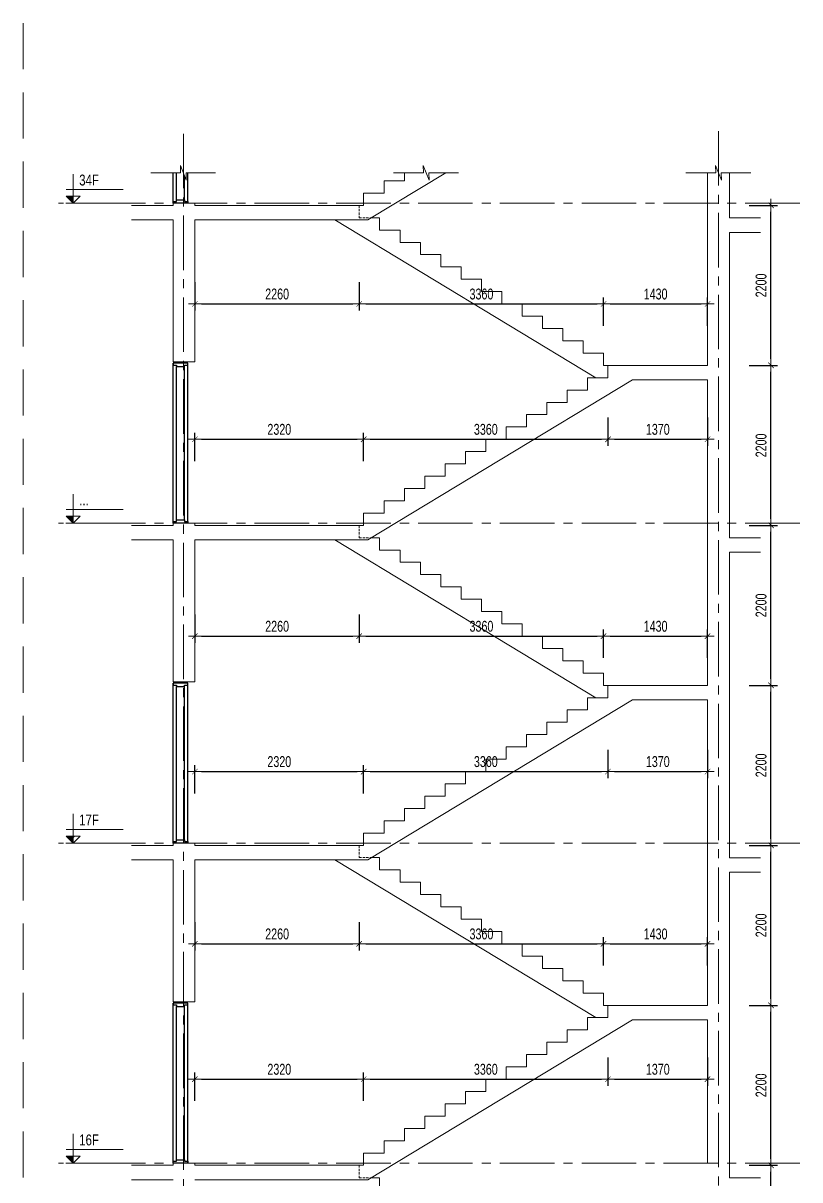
# Model space of a CAD drawing. Header units: millimetres. Extents: x -179076 to 254975, y -18667 to 296191.
# Drawn here: x 31618 to 42300, y 143505 to 159412 of the extents above; entities that cross this region are included whole.
import ezdxf

# ---------------------------------------------------------------- set-up
doc = ezdxf.new("R2010")
doc.units = ezdxf.units.MM
doc.linetypes.add('CENTER2', pattern=[1.125, 0.75, -0.125, 0.125, -0.125])
doc.linetypes.add('HIDDEN2', pattern=[4.7625, 3.175, -1.5875])
doc.layers.get('Defpoints').update_dxf_attribs({"color": 151, "lineweight": 9})
doc.layers.add('A-DOOR', color=4, linetype='Continuous')
doc.layers.add('DOOR', color=4, linetype='Continuous')
for name, color, linetype, lineweight in [('NDC_S_ANNO', 7, 'Continuous', 20), ('NDC_S_AXIS', 5, 'CENTER2', 13), ('NDC_S_CONTINUOUS', 3, 'Continuous', 20), ('NDC_S_DIM', 1, 'Continuous', 15), ('NDC_S_HIDDEN', 8, 'HIDDEN2', 13), ('NDC_S_SLAB', 2, 'Continuous', 20), ('NDC_S_SYMBOL', 1, 'Continuous', 15), ('NDC_S_TEXT SYMBOL', 7, 'Continuous', 20), ('NDC_S_VN TEXT', 7, 'Continuous', 20)]:
    doc.layers.add(name, color=color, linetype=linetype, lineweight=lineweight)
doc.styles.add('NDC_ANNO', font='', dxfattribs={"width": 0.8})
doc.styles.add('NDC_DIM', font='', dxfattribs={"width": 0.75})
doc.styles.get('NDC_ANNO').set_extended_font_data('Dotum')
doc.styles.get('NDC_DIM').set_extended_font_data('Dotum')
doc.dimstyles.new('NDC_dim_60', dxfattribs={"dimscale": 60, "dimtxt": 2.5, "dimasz": 1.5, "dimexe": 1.5, "dimexo": 2.5, "dimgap": 1, "dimtad": 1, "dimdec": 0, "dimzin": 0, "dimdsep": 46, "dimtxsty": 'NDC_DIM', "dimblk": 'DIMMARK', "dimcen": 0.09, "dimdle": 1.2, "dimclrd": 1, "dimclre": 1, "dimclrt": 3, "dimadec": 0, "dimazin": 0, "dimtfac": 1, "dimtdec": 0, "dimtix": 1, "dimtofl": 0, "dimtmove": 0, "dimatfit": 3, "dimfxl": 5, "dimfxlon": 1, "dimtolj": 1, "dimtzin": 0, "dimarcsym": 0})

# ---------------------------------------------------------------- blocks, each defined once
blk = doc.blocks.new('X-SECTION-2$0$X-SEC-DOO2')
at = {"layer": 'A-DOOR'}
for p, q in [((41976, 101972), (41976, 104172)), ((42021, 102017), (42021, 104127)), ((42131, 102017), (42131, 104127)), ((42176, 101972), (42176, 104172))]:
    blk.add_line(p, q, dxfattribs=at)
for points in [[(41976, 104172), (41976, 104147), (42021, 104147), (42021, 104127), (42131, 104127), (42131, 104147), (42176, 104147), (42176, 104172)], [(41976, 101972), (41976, 101997), (42021, 101997), (42021, 102017), (42131, 102017), (42131, 101997), (42176, 101997), (42176, 101972)]]:
    blk.add_lwpolyline(points, close=True, dxfattribs=at)
at = {"layer": 'Defpoints'}
blk.add_line((41976, 104192), (42176, 104192), dxfattribs=at)
blk = doc.blocks.new('kata_block_CT')
at = {"layer": 'NDC_S_ANNO'}
blk.add_hatch(color=3, dxfattribs=at).paths.add_polyline_path([(0, 1.6), (-1.61, 1.6), (0, 0)])
at = {"layer": 'NDC_S_ANNO', "ltscale": 50}
h = blk.add_hatch(dxfattribs=at)
h.set_pattern_fill('ANSI31', color=256, scale=1.406, style=0)
h.paths.add_polyline_path([(0, 1.6), (0, 0), (1.61, 1.6)])
for p, q in [((-1.59, 3.14), (11.47, 3.14)), ((11.56, 0), (-1.64, 0))]:
    blk.add_line(p, q, dxfattribs=at)
for points in [[(0, 6.69), (0, 0)], [(0, 0), (-1.61, 1.6), (0, 1.6)], [(0, 0), (1.61, 1.6), (0, 1.6)]]:
    blk.add_lwpolyline(points, dxfattribs=at)
at = {"layer": 'NDC_S_ANNO', "color": 8, "ltscale": 50}
blk.add_lwpolyline([(0, 0), (-1.61, 1.6), (0, 1.6)], dxfattribs=at)
at = {"layer": 'NDC_S_TEXT SYMBOL', "color": 3, "style": 'NDC_ANNO', "width": 0.8}
blk.add_attdef('CT', (1.41, 4.07), '', height=2.5, dxfattribs=at)
blk = doc.blocks.new('DIMMARK')
at = {"layer": 'NDC_S_DIM', "color": 1}
blk.add_line((-1.5, 0), (1, 0), dxfattribs=at)
at = {"layer": 'NDC_S_DIM', "color": 2, "const_width": 0.1}
blk.add_lwpolyline([(-0.42, -0.42), (0.42, 0.42)], dxfattribs=at)
blk = doc.blocks.new('*D2670')
at = {"layer": 'Defpoints', "color": 0, "transparency": 16777216}
for p in [(36241, 143705), (33981, 143505), (36241, 142312)]:
    blk.add_point(p, dxfattribs=at)
at = {"layer": 'NDC_S_DIM', "color": 1, "lineweight": -2, "transparency": 16777216}
for p, q in [((33981, 142612), (33981, 142222)), ((36241, 142612), (36241, 142222)), ((34071, 142312), (36151, 142312))]:
    blk.add_line(p, q, dxfattribs=at)
at = {"layer": 'NDC_S_DIM', "color": 1, "lineweight": -2, "transparency": 16777216, "xscale": 90, "yscale": 90, "zscale": 90, "rotation": 180}
blk.add_blockref('DIMMARK', (33981, 142312), dxfattribs=at)
at = {"layer": 'NDC_S_DIM', "color": 1, "lineweight": -2, "transparency": 16777216, "xscale": 90, "yscale": 90, "zscale": 90}
blk.add_blockref('DIMMARK', (36241, 142312), dxfattribs=at)
at = {"layer": 'NDC_S_DIM', "color": 3, "transparency": 16777216, "insert": (35111, 142447), "char_height": 150, "attachment_point": 5, "style": 'NDC_DIM'}
blk.add_mtext('\\A1;2260', dxfattribs=at)
blk = doc.blocks.new('*D2671')
at = {"layer": 'Defpoints', "color": 0, "transparency": 16777216}
for p in [(36241, 143705), (39601, 142312), (39601, 141441)]:
    blk.add_point(p, dxfattribs=at)
at = {"layer": 'NDC_S_DIM', "color": 1, "lineweight": -2, "transparency": 16777216}
for p, q in [((36241, 142612), (36241, 142222)), ((39601, 142012), (39601, 142402)), ((36331, 142312), (39511, 142312))]:
    blk.add_line(p, q, dxfattribs=at)
at = {"layer": 'NDC_S_DIM', "color": 1, "lineweight": -2, "transparency": 16777216, "xscale": 90, "yscale": 90, "zscale": 90, "rotation": 180}
blk.add_blockref('DIMMARK', (36241, 142312), dxfattribs=at)
at = {"layer": 'NDC_S_DIM', "color": 1, "lineweight": -2, "transparency": 16777216, "xscale": 90, "yscale": 90, "zscale": 90}
blk.add_blockref('DIMMARK', (39601, 142312), dxfattribs=at)
at = {"layer": 'NDC_S_DIM', "color": 3, "transparency": 16777216, "insert": (37921, 142447), "char_height": 150, "attachment_point": 5, "style": 'NDC_DIM'}
blk.add_mtext('\\A1;3360', dxfattribs=at)
blk = doc.blocks.new('*D2673')
at = {"layer": 'Defpoints', "color": 0, "transparency": 16777216}
for p in [(36301, 144890), (33981, 143705), (36301, 143705)]:
    blk.add_point(p, dxfattribs=at)
at = {"layer": 'NDC_S_DIM', "color": 1, "lineweight": -2, "transparency": 16777216}
for p, q in [((33981, 144590), (33981, 144980)), ((36301, 144590), (36301, 144980)), ((34071, 144890), (36211, 144890))]:
    blk.add_line(p, q, dxfattribs=at)
at = {"layer": 'NDC_S_DIM', "color": 1, "lineweight": -2, "transparency": 16777216, "xscale": 90, "yscale": 90, "zscale": 90, "rotation": 180}
blk.add_blockref('DIMMARK', (33981, 144890), dxfattribs=at)
at = {"layer": 'NDC_S_DIM', "color": 1, "lineweight": -2, "transparency": 16777216, "xscale": 90, "yscale": 90, "zscale": 90}
blk.add_blockref('DIMMARK', (36301, 144890), dxfattribs=at)
at = {"layer": 'NDC_S_DIM', "color": 3, "transparency": 16777216, "insert": (35141, 145025), "char_height": 150, "attachment_point": 5, "style": 'NDC_DIM'}
blk.add_mtext('\\A1;2320', dxfattribs=at)
blk = doc.blocks.new('*D2674')
at = {"layer": 'Defpoints', "color": 0, "transparency": 16777216}
for p in [(39661, 145736), (39661, 144890), (36301, 143705)]:
    blk.add_point(p, dxfattribs=at)
at = {"layer": 'NDC_S_DIM', "color": 1, "lineweight": -2, "transparency": 16777216}
for p, q in [((39661, 145190), (39661, 144800)), ((36301, 144590), (36301, 144980)), ((36391, 144890), (39571, 144890))]:
    blk.add_line(p, q, dxfattribs=at)
at = {"layer": 'NDC_S_DIM', "color": 1, "lineweight": -2, "transparency": 16777216, "xscale": 90, "yscale": 90, "zscale": 90, "rotation": 180}
blk.add_blockref('DIMMARK', (36301, 144890), dxfattribs=at)
at = {"layer": 'NDC_S_DIM', "color": 1, "lineweight": -2, "transparency": 16777216, "xscale": 90, "yscale": 90, "zscale": 90}
blk.add_blockref('DIMMARK', (39661, 144890), dxfattribs=at)
at = {"layer": 'NDC_S_DIM', "color": 3, "transparency": 16777216, "insert": (37981, 145025), "char_height": 150, "attachment_point": 5, "style": 'NDC_DIM'}
blk.add_mtext('\\A1;3360', dxfattribs=at)
blk = doc.blocks.new('*D2675')
at = {"layer": 'Defpoints', "color": 0, "transparency": 16777216}
for p in [(39661, 145736), (41031, 145705), (41031, 144890)]:
    blk.add_point(p, dxfattribs=at)
at = {"layer": 'NDC_S_DIM', "color": 1, "lineweight": -2, "transparency": 16777216}
for p, q in [((39661, 145190), (39661, 144800)), ((41031, 145190), (41031, 144800)), ((39751, 144890), (40941, 144890))]:
    blk.add_line(p, q, dxfattribs=at)
at = {"layer": 'NDC_S_DIM', "color": 1, "lineweight": -2, "transparency": 16777216, "xscale": 90, "yscale": 90, "zscale": 90, "rotation": 180}
blk.add_blockref('DIMMARK', (39661, 144890), dxfattribs=at)
at = {"layer": 'NDC_S_DIM', "color": 1, "lineweight": -2, "transparency": 16777216, "xscale": 90, "yscale": 90, "zscale": 90}
blk.add_blockref('DIMMARK', (41031, 144890), dxfattribs=at)
at = {"layer": 'NDC_S_DIM', "color": 3, "transparency": 16777216, "insert": (40346, 145025), "char_height": 150, "attachment_point": 5, "style": 'NDC_DIM'}
blk.add_mtext('\\A1;1370', dxfattribs=at)
blk = doc.blocks.new('*D2676')
at = {"layer": 'Defpoints', "color": 0, "transparency": 16777216}
for p in [(36241, 147936), (33981, 147905), (36241, 146751)]:
    blk.add_point(p, dxfattribs=at)
at = {"layer": 'NDC_S_DIM', "color": 1, "lineweight": -2, "transparency": 16777216}
for p, q in [((33981, 147051), (33981, 146661)), ((36241, 147051), (36241, 146661)), ((34071, 146751), (36151, 146751))]:
    blk.add_line(p, q, dxfattribs=at)
at = {"layer": 'NDC_S_DIM', "color": 1, "lineweight": -2, "transparency": 16777216, "xscale": 90, "yscale": 90, "zscale": 90, "rotation": 180}
blk.add_blockref('DIMMARK', (33981, 146751), dxfattribs=at)
at = {"layer": 'NDC_S_DIM', "color": 1, "lineweight": -2, "transparency": 16777216, "xscale": 90, "yscale": 90, "zscale": 90}
blk.add_blockref('DIMMARK', (36241, 146751), dxfattribs=at)
at = {"layer": 'NDC_S_DIM', "color": 3, "transparency": 16777216, "insert": (35111, 146886), "char_height": 150, "attachment_point": 5, "style": 'NDC_DIM'}
blk.add_mtext('\\A1;2260', dxfattribs=at)
blk = doc.blocks.new('*D2677')
at = {"layer": 'Defpoints', "color": 0, "transparency": 16777216}
for p in [(36241, 147936), (39601, 146751), (39601, 145905)]:
    blk.add_point(p, dxfattribs=at)
at = {"layer": 'NDC_S_DIM', "color": 1, "lineweight": -2, "transparency": 16777216}
for p, q in [((36241, 147051), (36241, 146661)), ((39601, 146451), (39601, 146841)), ((36331, 146751), (39511, 146751))]:
    blk.add_line(p, q, dxfattribs=at)
at = {"layer": 'NDC_S_DIM', "color": 1, "lineweight": -2, "transparency": 16777216, "xscale": 90, "yscale": 90, "zscale": 90, "rotation": 180}
blk.add_blockref('DIMMARK', (36241, 146751), dxfattribs=at)
at = {"layer": 'NDC_S_DIM', "color": 1, "lineweight": -2, "transparency": 16777216, "xscale": 90, "yscale": 90, "zscale": 90}
blk.add_blockref('DIMMARK', (39601, 146751), dxfattribs=at)
at = {"layer": 'NDC_S_DIM', "color": 3, "transparency": 16777216, "insert": (37921, 146886), "char_height": 150, "attachment_point": 5, "style": 'NDC_DIM'}
blk.add_mtext('\\A1;3360', dxfattribs=at)
blk = doc.blocks.new('*D2678')
at = {"layer": 'Defpoints', "color": 0, "transparency": 16777216}
for p in [(41031, 146751), (39601, 145905), (41031, 145905)]:
    blk.add_point(p, dxfattribs=at)
at = {"layer": 'NDC_S_DIM', "color": 1, "lineweight": -2, "transparency": 16777216}
for p, q in [((39601, 146451), (39601, 146841)), ((41031, 146451), (41031, 146841)), ((39691, 146751), (40941, 146751))]:
    blk.add_line(p, q, dxfattribs=at)
at = {"layer": 'NDC_S_DIM', "color": 1, "lineweight": -2, "transparency": 16777216, "xscale": 90, "yscale": 90, "zscale": 90, "rotation": 180}
blk.add_blockref('DIMMARK', (39601, 146751), dxfattribs=at)
at = {"layer": 'NDC_S_DIM', "color": 1, "lineweight": -2, "transparency": 16777216, "xscale": 90, "yscale": 90, "zscale": 90}
blk.add_blockref('DIMMARK', (41031, 146751), dxfattribs=at)
at = {"layer": 'NDC_S_DIM', "color": 3, "transparency": 16777216, "insert": (40316, 146886), "char_height": 150, "attachment_point": 5, "style": 'NDC_DIM'}
blk.add_mtext('\\A1;1430', dxfattribs=at)
blk = doc.blocks.new('*D2700')
at = {"layer": 'Defpoints', "color": 0, "transparency": 16777216}
for p in [(36301, 149120), (33981, 148105), (36301, 148105)]:
    blk.add_point(p, dxfattribs=at)
at = {"layer": 'NDC_S_DIM', "color": 1, "lineweight": -2, "transparency": 16777216}
for p, q in [((33981, 148820), (33981, 149210)), ((36301, 148820), (36301, 149210)), ((34071, 149120), (36211, 149120))]:
    blk.add_line(p, q, dxfattribs=at)
at = {"layer": 'NDC_S_DIM', "color": 1, "lineweight": -2, "transparency": 16777216, "xscale": 90, "yscale": 90, "zscale": 90, "rotation": 180}
blk.add_blockref('DIMMARK', (33981, 149120), dxfattribs=at)
at = {"layer": 'NDC_S_DIM', "color": 1, "lineweight": -2, "transparency": 16777216, "xscale": 90, "yscale": 90, "zscale": 90}
blk.add_blockref('DIMMARK', (36301, 149120), dxfattribs=at)
at = {"layer": 'NDC_S_DIM', "color": 3, "transparency": 16777216, "insert": (35141, 149256), "char_height": 150, "attachment_point": 5, "style": 'NDC_DIM'}
blk.add_mtext('\\A1;2320', dxfattribs=at)
blk = doc.blocks.new('*D2701')
at = {"layer": 'Defpoints', "color": 0, "transparency": 16777216}
for p in [(39661, 150136), (39661, 149120), (36301, 148105)]:
    blk.add_point(p, dxfattribs=at)
at = {"layer": 'NDC_S_DIM', "color": 1, "lineweight": -2, "transparency": 16777216}
for p, q in [((39661, 149420), (39661, 149030)), ((36301, 148820), (36301, 149210)), ((36391, 149120), (39571, 149120))]:
    blk.add_line(p, q, dxfattribs=at)
at = {"layer": 'NDC_S_DIM', "color": 1, "lineweight": -2, "transparency": 16777216, "xscale": 90, "yscale": 90, "zscale": 90, "rotation": 180}
blk.add_blockref('DIMMARK', (36301, 149120), dxfattribs=at)
at = {"layer": 'NDC_S_DIM', "color": 1, "lineweight": -2, "transparency": 16777216, "xscale": 90, "yscale": 90, "zscale": 90}
blk.add_blockref('DIMMARK', (39661, 149120), dxfattribs=at)
at = {"layer": 'NDC_S_DIM', "color": 3, "transparency": 16777216, "insert": (37981, 149256), "char_height": 150, "attachment_point": 5, "style": 'NDC_DIM'}
blk.add_mtext('\\A1;3360', dxfattribs=at)
blk = doc.blocks.new('*D2702')
at = {"layer": 'Defpoints', "color": 0, "transparency": 16777216}
for p in [(39661, 150136), (41031, 150105), (41031, 149120)]:
    blk.add_point(p, dxfattribs=at)
at = {"layer": 'NDC_S_DIM', "color": 1, "lineweight": -2, "transparency": 16777216}
for p, q in [((39661, 149420), (39661, 149030)), ((41031, 149420), (41031, 149030)), ((39751, 149120), (40941, 149120))]:
    blk.add_line(p, q, dxfattribs=at)
at = {"layer": 'NDC_S_DIM', "color": 1, "lineweight": -2, "transparency": 16777216, "xscale": 90, "yscale": 90, "zscale": 90, "rotation": 180}
blk.add_blockref('DIMMARK', (39661, 149120), dxfattribs=at)
at = {"layer": 'NDC_S_DIM', "color": 1, "lineweight": -2, "transparency": 16777216, "xscale": 90, "yscale": 90, "zscale": 90}
blk.add_blockref('DIMMARK', (41031, 149120), dxfattribs=at)
at = {"layer": 'NDC_S_DIM', "color": 3, "transparency": 16777216, "insert": (40346, 149256), "char_height": 150, "attachment_point": 5, "style": 'NDC_DIM'}
blk.add_mtext('\\A1;1370', dxfattribs=at)
blk = doc.blocks.new('*D2703')
at = {"layer": 'Defpoints', "color": 0, "transparency": 16777216}
for p in [(33981, 152305), (36241, 152336), (36241, 150982)]:
    blk.add_point(p, dxfattribs=at)
at = {"layer": 'NDC_S_DIM', "color": 1, "lineweight": -2, "transparency": 16777216}
for p, q in [((33981, 151282), (33981, 150892)), ((36241, 151282), (36241, 150892)), ((34071, 150982), (36151, 150982))]:
    blk.add_line(p, q, dxfattribs=at)
at = {"layer": 'NDC_S_DIM', "color": 1, "lineweight": -2, "transparency": 16777216, "xscale": 90, "yscale": 90, "zscale": 90, "rotation": 180}
blk.add_blockref('DIMMARK', (33981, 150982), dxfattribs=at)
at = {"layer": 'NDC_S_DIM', "color": 1, "lineweight": -2, "transparency": 16777216, "xscale": 90, "yscale": 90, "zscale": 90}
blk.add_blockref('DIMMARK', (36241, 150982), dxfattribs=at)
at = {"layer": 'NDC_S_DIM', "color": 3, "transparency": 16777216, "insert": (35111, 151117), "char_height": 150, "attachment_point": 5, "style": 'NDC_DIM'}
blk.add_mtext('\\A1;2260', dxfattribs=at)
blk = doc.blocks.new('*D2704')
at = {"layer": 'Defpoints', "color": 0, "transparency": 16777216}
for p in [(36241, 152336), (39601, 150982), (39601, 150305)]:
    blk.add_point(p, dxfattribs=at)
at = {"layer": 'NDC_S_DIM', "color": 1, "lineweight": -2, "transparency": 16777216}
for p, q in [((36241, 151282), (36241, 150892)), ((36331, 150982), (39511, 150982)), ((39601, 150682), (39601, 151072))]:
    blk.add_line(p, q, dxfattribs=at)
at = {"layer": 'NDC_S_DIM', "color": 1, "lineweight": -2, "transparency": 16777216, "xscale": 90, "yscale": 90, "zscale": 90, "rotation": 180}
blk.add_blockref('DIMMARK', (36241, 150982), dxfattribs=at)
at = {"layer": 'NDC_S_DIM', "color": 1, "lineweight": -2, "transparency": 16777216, "xscale": 90, "yscale": 90, "zscale": 90}
blk.add_blockref('DIMMARK', (39601, 150982), dxfattribs=at)
at = {"layer": 'NDC_S_DIM', "color": 3, "transparency": 16777216, "insert": (37921, 151117), "char_height": 150, "attachment_point": 5, "style": 'NDC_DIM'}
blk.add_mtext('\\A1;3360', dxfattribs=at)
blk = doc.blocks.new('*D2705')
at = {"layer": 'Defpoints', "color": 0, "transparency": 16777216}
for p in [(41031, 150982), (39601, 150305), (41031, 150305)]:
    blk.add_point(p, dxfattribs=at)
at = {"layer": 'NDC_S_DIM', "color": 1, "lineweight": -2, "transparency": 16777216}
for p, q in [((39601, 150682), (39601, 151072)), ((39691, 150982), (40941, 150982)), ((41031, 150682), (41031, 151072))]:
    blk.add_line(p, q, dxfattribs=at)
at = {"layer": 'NDC_S_DIM', "color": 1, "lineweight": -2, "transparency": 16777216, "xscale": 90, "yscale": 90, "zscale": 90, "rotation": 180}
blk.add_blockref('DIMMARK', (39601, 150982), dxfattribs=at)
at = {"layer": 'NDC_S_DIM', "color": 1, "lineweight": -2, "transparency": 16777216, "xscale": 90, "yscale": 90, "zscale": 90}
blk.add_blockref('DIMMARK', (41031, 150982), dxfattribs=at)
at = {"layer": 'NDC_S_DIM', "color": 3, "transparency": 16777216, "insert": (40316, 151117), "char_height": 150, "attachment_point": 5, "style": 'NDC_DIM'}
blk.add_mtext('\\A1;1430', dxfattribs=at)
blk = doc.blocks.new('*D2706')
at = {"layer": 'Defpoints', "color": 0, "transparency": 16777216}
for p in [(36301, 153690), (33981, 152505), (36301, 152505)]:
    blk.add_point(p, dxfattribs=at)
at = {"layer": 'NDC_S_DIM', "color": 1, "lineweight": -2, "transparency": 16777216}
for p, q in [((33981, 153390), (33981, 153780)), ((34071, 153690), (36211, 153690)), ((36301, 153390), (36301, 153780))]:
    blk.add_line(p, q, dxfattribs=at)
at = {"layer": 'NDC_S_DIM', "color": 1, "lineweight": -2, "transparency": 16777216, "xscale": 90, "yscale": 90, "zscale": 90, "rotation": 180}
blk.add_blockref('DIMMARK', (33981, 153690), dxfattribs=at)
at = {"layer": 'NDC_S_DIM', "color": 1, "lineweight": -2, "transparency": 16777216, "xscale": 90, "yscale": 90, "zscale": 90}
blk.add_blockref('DIMMARK', (36301, 153690), dxfattribs=at)
at = {"layer": 'NDC_S_DIM', "color": 3, "transparency": 16777216, "insert": (35141, 153825), "char_height": 150, "attachment_point": 5, "style": 'NDC_DIM'}
blk.add_mtext('\\A1;2320', dxfattribs=at)
blk = doc.blocks.new('*D2707')
at = {"layer": 'Defpoints', "color": 0, "transparency": 16777216}
for p in [(39661, 154536), (39661, 153690), (36301, 152505)]:
    blk.add_point(p, dxfattribs=at)
at = {"layer": 'NDC_S_DIM', "color": 1, "lineweight": -2, "transparency": 16777216}
for p, q in [((39661, 153990), (39661, 153600)), ((36301, 153390), (36301, 153780)), ((36391, 153690), (39571, 153690))]:
    blk.add_line(p, q, dxfattribs=at)
at = {"layer": 'NDC_S_DIM', "color": 1, "lineweight": -2, "transparency": 16777216, "xscale": 90, "yscale": 90, "zscale": 90, "rotation": 180}
blk.add_blockref('DIMMARK', (36301, 153690), dxfattribs=at)
at = {"layer": 'NDC_S_DIM', "color": 1, "lineweight": -2, "transparency": 16777216, "xscale": 90, "yscale": 90, "zscale": 90}
blk.add_blockref('DIMMARK', (39661, 153690), dxfattribs=at)
at = {"layer": 'NDC_S_DIM', "color": 3, "transparency": 16777216, "insert": (37981, 153825), "char_height": 150, "attachment_point": 5, "style": 'NDC_DIM'}
blk.add_mtext('\\A1;3360', dxfattribs=at)
blk = doc.blocks.new('*D2696')
at = {"layer": 'Defpoints', "color": 0, "transparency": 16777216}
for p in [(39661, 154536), (41031, 154505), (41031, 153690)]:
    blk.add_point(p, dxfattribs=at)
at = {"layer": 'NDC_S_DIM', "color": 1, "lineweight": -2, "transparency": 16777216}
for p, q in [((39661, 153990), (39661, 153600)), ((41031, 153990), (41031, 153600)), ((39751, 153690), (40941, 153690))]:
    blk.add_line(p, q, dxfattribs=at)
at = {"layer": 'NDC_S_DIM', "color": 1, "lineweight": -2, "transparency": 16777216, "xscale": 90, "yscale": 90, "zscale": 90, "rotation": 180}
blk.add_blockref('DIMMARK', (39661, 153690), dxfattribs=at)
at = {"layer": 'NDC_S_DIM', "color": 1, "lineweight": -2, "transparency": 16777216, "xscale": 90, "yscale": 90, "zscale": 90}
blk.add_blockref('DIMMARK', (41031, 153690), dxfattribs=at)
at = {"layer": 'NDC_S_DIM', "color": 3, "transparency": 16777216, "insert": (40346, 153825), "char_height": 150, "attachment_point": 5, "style": 'NDC_DIM'}
blk.add_mtext('\\A1;1370', dxfattribs=at)
blk = doc.blocks.new('*D2697')
at = {"layer": 'Defpoints', "color": 0, "transparency": 16777216}
for p in [(33981, 156705), (36241, 156736), (36241, 155551)]:
    blk.add_point(p, dxfattribs=at)
at = {"layer": 'NDC_S_DIM', "color": 1, "lineweight": -2, "transparency": 16777216}
for p, q in [((33981, 155851), (33981, 155461)), ((36241, 155851), (36241, 155461)), ((34071, 155551), (36151, 155551))]:
    blk.add_line(p, q, dxfattribs=at)
at = {"layer": 'NDC_S_DIM', "color": 1, "lineweight": -2, "transparency": 16777216, "xscale": 90, "yscale": 90, "zscale": 90, "rotation": 180}
blk.add_blockref('DIMMARK', (33981, 155551), dxfattribs=at)
at = {"layer": 'NDC_S_DIM', "color": 1, "lineweight": -2, "transparency": 16777216, "xscale": 90, "yscale": 90, "zscale": 90}
blk.add_blockref('DIMMARK', (36241, 155551), dxfattribs=at)
at = {"layer": 'NDC_S_DIM', "color": 3, "transparency": 16777216, "insert": (35111, 155686), "char_height": 150, "attachment_point": 5, "style": 'NDC_DIM'}
blk.add_mtext('\\A1;2260', dxfattribs=at)
blk = doc.blocks.new('*D2698')
at = {"layer": 'Defpoints', "color": 0, "transparency": 16777216}
for p in [(36241, 156736), (39601, 155551), (39601, 154705)]:
    blk.add_point(p, dxfattribs=at)
at = {"layer": 'NDC_S_DIM', "color": 1, "lineweight": -2, "transparency": 16777216}
for p, q in [((36241, 155851), (36241, 155461)), ((39601, 155251), (39601, 155641)), ((36331, 155551), (39511, 155551))]:
    blk.add_line(p, q, dxfattribs=at)
at = {"layer": 'NDC_S_DIM', "color": 1, "lineweight": -2, "transparency": 16777216, "xscale": 90, "yscale": 90, "zscale": 90, "rotation": 180}
blk.add_blockref('DIMMARK', (36241, 155551), dxfattribs=at)
at = {"layer": 'NDC_S_DIM', "color": 1, "lineweight": -2, "transparency": 16777216, "xscale": 90, "yscale": 90, "zscale": 90}
blk.add_blockref('DIMMARK', (39601, 155551), dxfattribs=at)
at = {"layer": 'NDC_S_DIM', "color": 3, "transparency": 16777216, "insert": (37921, 155686), "char_height": 150, "attachment_point": 5, "style": 'NDC_DIM'}
blk.add_mtext('\\A1;3360', dxfattribs=at)
blk = doc.blocks.new('*D2699')
at = {"layer": 'Defpoints', "color": 0, "transparency": 16777216}
for p in [(41031, 155551), (39601, 154705), (41031, 154705)]:
    blk.add_point(p, dxfattribs=at)
at = {"layer": 'NDC_S_DIM', "color": 1, "lineweight": -2, "transparency": 16777216}
for p, q in [((39601, 155251), (39601, 155641)), ((41031, 155251), (41031, 155641)), ((39691, 155551), (40941, 155551))]:
    blk.add_line(p, q, dxfattribs=at)
at = {"layer": 'NDC_S_DIM', "color": 1, "lineweight": -2, "transparency": 16777216, "xscale": 90, "yscale": 90, "zscale": 90, "rotation": 180}
blk.add_blockref('DIMMARK', (39601, 155551), dxfattribs=at)
at = {"layer": 'NDC_S_DIM', "color": 1, "lineweight": -2, "transparency": 16777216, "xscale": 90, "yscale": 90, "zscale": 90}
blk.add_blockref('DIMMARK', (41031, 155551), dxfattribs=at)
at = {"layer": 'NDC_S_DIM', "color": 3, "transparency": 16777216, "insert": (40316, 155686), "char_height": 150, "attachment_point": 5, "style": 'NDC_DIM'}
blk.add_mtext('\\A1;1430', dxfattribs=at)
blk = doc.blocks.new('*D3015')
at = {"layer": 'Defpoints', "color": 0, "transparency": 16777216}
for p in [(36301, 143705), (41903, 143705), (39601, 141441)]:
    blk.add_point(p, dxfattribs=at)
at = {"layer": 'NDC_S_DIM', "color": 1, "lineweight": -2, "transparency": 16777216}
for p, q in [((41603, 143705), (41993, 143705)), ((41903, 141531), (41903, 143615)), ((41603, 141441), (41993, 141441))]:
    blk.add_line(p, q, dxfattribs=at)
at = {"layer": 'NDC_S_DIM', "color": 1, "lineweight": -2, "transparency": 16777216, "xscale": 90, "yscale": 90, "zscale": 90}
for p, rotation in [((41903, 143705), 90), ((41903, 141441), 270)]:
    blk.add_blockref('DIMMARK', p, dxfattribs=dict(at, rotation=rotation))
at = {"layer": 'NDC_S_DIM', "color": 3, "transparency": 16777216, "insert": (41767, 142573), "char_height": 150, "attachment_point": 5, "rotation": 90, "style": 'NDC_DIM'}
blk.add_mtext('\\A1;2264', dxfattribs=at)
blk = doc.blocks.new('*D3016')
at = {"layer": 'Defpoints', "color": 0, "transparency": 16777216}
for p in [(39601, 145905), (41903, 145905), (36301, 143705)]:
    blk.add_point(p, dxfattribs=at)
at = {"layer": 'NDC_S_DIM', "color": 1, "lineweight": -2, "transparency": 16777216}
for p, q in [((41603, 145905), (41993, 145905)), ((41903, 143795), (41903, 145815)), ((41603, 143705), (41993, 143705))]:
    blk.add_line(p, q, dxfattribs=at)
at = {"layer": 'NDC_S_DIM', "color": 1, "lineweight": -2, "transparency": 16777216, "xscale": 90, "yscale": 90, "zscale": 90}
for p, rotation in [((41903, 145905), 90), ((41903, 143705), 270)]:
    blk.add_blockref('DIMMARK', p, dxfattribs=dict(at, rotation=rotation))
at = {"layer": 'NDC_S_DIM', "color": 3, "transparency": 16777216, "insert": (41767, 144805), "char_height": 150, "attachment_point": 5, "rotation": 90, "style": 'NDC_DIM'}
blk.add_mtext('\\A1;2200', dxfattribs=at)
blk = doc.blocks.new('*D3017')
at = {"layer": 'Defpoints', "color": 0, "transparency": 16777216}
for p in [(36301, 148105), (41903, 148105), (39601, 145905)]:
    blk.add_point(p, dxfattribs=at)
at = {"layer": 'NDC_S_DIM', "color": 1, "lineweight": -2, "transparency": 16777216}
for p, q in [((41603, 148105), (41993, 148105)), ((41903, 145995), (41903, 148015)), ((41603, 145905), (41993, 145905))]:
    blk.add_line(p, q, dxfattribs=at)
at = {"layer": 'NDC_S_DIM', "color": 1, "lineweight": -2, "transparency": 16777216, "xscale": 90, "yscale": 90, "zscale": 90}
for p, rotation in [((41903, 148105), 90), ((41903, 145905), 270)]:
    blk.add_blockref('DIMMARK', p, dxfattribs=dict(at, rotation=rotation))
at = {"layer": 'NDC_S_DIM', "color": 3, "transparency": 16777216, "insert": (41767, 147005), "char_height": 150, "attachment_point": 5, "rotation": 90, "style": 'NDC_DIM'}
blk.add_mtext('\\A1;2200', dxfattribs=at)
blk = doc.blocks.new('*D3018')
at = {"layer": 'Defpoints', "color": 0, "transparency": 16777216}
for p in [(39601, 150305), (41903, 150305), (36301, 148105)]:
    blk.add_point(p, dxfattribs=at)
at = {"layer": 'NDC_S_DIM', "color": 1, "lineweight": -2, "transparency": 16777216}
for p, q in [((41603, 150305), (41993, 150305)), ((41903, 148195), (41903, 150215)), ((41603, 148105), (41993, 148105))]:
    blk.add_line(p, q, dxfattribs=at)
at = {"layer": 'NDC_S_DIM', "color": 1, "lineweight": -2, "transparency": 16777216, "xscale": 90, "yscale": 90, "zscale": 90}
for p, rotation in [((41903, 150305), 90), ((41903, 148105), 270)]:
    blk.add_blockref('DIMMARK', p, dxfattribs=dict(at, rotation=rotation))
at = {"layer": 'NDC_S_DIM', "color": 3, "transparency": 16777216, "insert": (41767, 149205), "char_height": 150, "attachment_point": 5, "rotation": 90, "style": 'NDC_DIM'}
blk.add_mtext('\\A1;2200', dxfattribs=at)
blk = doc.blocks.new('*D3019')
at = {"layer": 'Defpoints', "color": 0, "transparency": 16777216}
for p in [(36301, 152505), (41903, 152505), (39601, 150305)]:
    blk.add_point(p, dxfattribs=at)
at = {"layer": 'NDC_S_DIM', "color": 1, "lineweight": -2, "transparency": 16777216}
for p, q in [((41603, 152505), (41993, 152505)), ((41903, 150395), (41903, 152415)), ((41603, 150305), (41993, 150305))]:
    blk.add_line(p, q, dxfattribs=at)
at = {"layer": 'NDC_S_DIM', "color": 1, "lineweight": -2, "transparency": 16777216, "xscale": 90, "yscale": 90, "zscale": 90}
for p, rotation in [((41903, 152505), 90), ((41903, 150305), 270)]:
    blk.add_blockref('DIMMARK', p, dxfattribs=dict(at, rotation=rotation))
at = {"layer": 'NDC_S_DIM', "color": 3, "transparency": 16777216, "insert": (41767, 151405), "char_height": 150, "attachment_point": 5, "rotation": 90, "style": 'NDC_DIM'}
blk.add_mtext('\\A1;2200', dxfattribs=at)
blk = doc.blocks.new('*D3020')
at = {"layer": 'Defpoints', "color": 0, "transparency": 16777216}
for p in [(39601, 154705), (41903, 154705), (36301, 152505)]:
    blk.add_point(p, dxfattribs=at)
at = {"layer": 'NDC_S_DIM', "color": 1, "lineweight": -2, "transparency": 16777216}
for p, q in [((41603, 154705), (41993, 154705)), ((41903, 152595), (41903, 154615)), ((41603, 152505), (41993, 152505))]:
    blk.add_line(p, q, dxfattribs=at)
at = {"layer": 'NDC_S_DIM', "color": 1, "lineweight": -2, "transparency": 16777216, "xscale": 90, "yscale": 90, "zscale": 90}
for p, rotation in [((41903, 154705), 90), ((41903, 152505), 270)]:
    blk.add_blockref('DIMMARK', p, dxfattribs=dict(at, rotation=rotation))
at = {"layer": 'NDC_S_DIM', "color": 3, "transparency": 16777216, "insert": (41767, 153605), "char_height": 150, "attachment_point": 5, "rotation": 90, "style": 'NDC_DIM'}
blk.add_mtext('\\A1;2200', dxfattribs=at)
blk = doc.blocks.new('*D3021')
at = {"layer": 'Defpoints', "color": 0, "transparency": 16777216}
for p in [(36301, 156905), (41903, 156905), (39601, 154705)]:
    blk.add_point(p, dxfattribs=at)
at = {"layer": 'NDC_S_DIM', "color": 1, "lineweight": -2, "transparency": 16777216}
for p, q in [((41603, 156905), (41993, 156905)), ((41903, 154795), (41903, 156815)), ((41603, 154705), (41993, 154705))]:
    blk.add_line(p, q, dxfattribs=at)
at = {"layer": 'NDC_S_DIM', "color": 1, "lineweight": -2, "transparency": 16777216, "xscale": 90, "yscale": 90, "zscale": 90}
for p, rotation in [((41903, 156905), 90), ((41903, 154705), 270)]:
    blk.add_blockref('DIMMARK', p, dxfattribs=dict(at, rotation=rotation))
at = {"layer": 'NDC_S_DIM', "color": 3, "transparency": 16777216, "insert": (41767, 155805), "char_height": 150, "attachment_point": 5, "rotation": 90, "style": 'NDC_DIM'}
blk.add_mtext('\\A1;2200', dxfattribs=at)

msp = doc.modelspace()

# ---------------------------------------------------------------- linework, layer by layer
at = {"layer": 'A-DOOR'}
for p, q in [((33681.1, 156935.1), (33681.1, 157353.4)), ((33726.1, 156980.1), (33726.1, 157353.4)), ((33881.1, 156935.1), (33881.1, 157353.4)), ((33836.1, 156980.1), (33836.1, 157316.1))]:
    msp.add_line(p, q, dxfattribs=at)
msp.add_lwpolyline([(33681.1, 156935.1), (33681.1, 156960.1), (33726.1, 156960.1), (33726.1, 156980.1), (33836.1, 156980.1), (33836.1, 156960.1), (33881.1, 156960.1), (33881.1, 156935.1)], close=True, dxfattribs=at)
at = {"layer": 'NDC_S_AXIS', "ltscale": 1000}
for p, q in [((33821.1, 157891.1), (33821.1, 128200.9)), ((41181.1, 157927.9), (41181.1, 128200.9))]:
    msp.add_line(p, q, dxfattribs=at)
for points in [[(42300, 156935.1), (32106, 156935.1)], [(42300, 152535.1), (32106, 152535.1)], [(42300, 148135.1), (32106, 148135.1)], [(42300, 143735.1), (32106, 143735.1)]]:
    msp.add_lwpolyline(points, dxfattribs=at)
at = {"layer": 'NDC_S_CONTINUOUS'}
for p, q in [((39494.4, 154535.9), (35905.3, 156705.1, 0)), ((39494.4, 150135.9), (35905.3, 152305.1, 0)), ((39494.4, 145735.9), (35905.3, 147905.1, 0))]:
    msp.add_line(p, q, dxfattribs=at)
at = {"layer": 'NDC_S_CONTINUOUS', "elevation": 0}
for points in [[(39661.1, 154705.1), (39601.1, 154705.1), (39601.1, 154874.3), (39321.1, 154874.3), (39321.1, 155043.5), (39041.1, 155043.5), (39041.1, 155212.8), (38761.1, 155212.8), (38761.1, 155382), (38481.1, 155382), (38481.1, 155551.2), (38201.1, 155551.2), (38201.1, 155720.5), (37921.1, 155720.5), (37921.1, 155889.7), (37641.1, 155889.7), (37641.1, 156058.9), (37361.1, 156058.9), (37361.1, 156228.2), (37081.1, 156228.2), (37081.1, 156397.4), (36801.1, 156397.4), (36801.1, 156566.6), (36521.1, 156566.6), (36521.1, 156735.9), (36407.7, 156735.9)], [(39661.1, 150305.1), (39601.1, 150305.1), (39601.1, 150474.3), (39321.1, 150474.3), (39321.1, 150643.5), (39041.1, 150643.5), (39041.1, 150812.8), (38761.1, 150812.8), (38761.1, 150982), (38481.1, 150982), (38481.1, 151151.2), (38201.1, 151151.2), (38201.1, 151320.5), (37921.1, 151320.5), (37921.1, 151489.7), (37641.1, 151489.7), (37641.1, 151658.9), (37361.1, 151658.9), (37361.1, 151828.2), (37081.1, 151828.2), (37081.1, 151997.4), (36801.1, 151997.4), (36801.1, 152166.6), (36521.1, 152166.6), (36521.1, 152335.9), (36407.7, 152335.9)], [(39661.1, 145905.1), (39601.1, 145905.1), (39601.1, 146074.3), (39321.1, 146074.3), (39321.1, 146243.5), (39041.1, 146243.5), (39041.1, 146412.8), (38761.1, 146412.8), (38761.1, 146582), (38481.1, 146582), (38481.1, 146751.2), (38201.1, 146751.2), (38201.1, 146920.5), (37921.1, 146920.5), (37921.1, 147089.7), (37641.1, 147089.7), (37641.1, 147258.9), (37361.1, 147258.9), (37361.1, 147428.2), (37081.1, 147428.2), (37081.1, 147597.4), (36801.1, 147597.4), (36801.1, 147766.6), (36521.1, 147766.6), (36521.1, 147935.9), (36407.7, 147935.9)]]:
    msp.add_lwpolyline(points, dxfattribs=at)
at = {"layer": 'NDC_S_CONTINUOUS'}
msp.add_lwpolyline([(36520.9, 143356.8), (36520.9, 143530.9), (36399.6, 143530.9)], dxfattribs=at)
at = {"layer": 'NDC_S_HIDDEN', "ltscale": 200}
msp.add_line((31617.9, 159412), (31617.9, 125812), dxfattribs=at)
at = {"layer": 'NDC_S_HIDDEN', "ltscale": 10, "elevation": 0}
for points in [[(36241.1, 156905.1), (36241.1, 156735.9), (36407.7, 156735.9)], [(36241.1, 152505.1), (36241.1, 152335.9), (36407.7, 152335.9)], [(36241.1, 148105.1), (36241.1, 147935.9), (36407.7, 147935.9)]]:
    msp.add_lwpolyline(points, dxfattribs=at)
at = {"layer": 'NDC_S_HIDDEN', "ltscale": 10}
msp.add_lwpolyline([(36241.1, 143705.1), (36241.1, 143530.9), (36407.7, 143530.9)], dxfattribs=at)
at = {"layer": 'NDC_S_SLAB'}
for p, q in [((37429.5, 157353.4), (36356.8, 156705.1)), ((41031.1, 157353.4), (41031.1, 156935.1)), ((41331.1, 157353.4), (41331.1, 156735.1)), ((33681.1, 156935.1), (33681.1, 156905.1)), ((33681.1, 156935.1), (33981.1, 156935.1)), ((33981.1, 156935.1), (33981.1, 156905.1)), ((41031.1, 156935.1), (41031.1, 154705.1)), ((33681.1, 156705.1), (33106.1, 156705.1)), ((33681.1, 156705.1), (33681.1, 154755.1)), ((33981.1, 156705.1), (33981.1, 154755.1)), ((36356.8, 156705.1), (33981.1, 156705.1)), ((41756.6, 156535.1), (41331.1, 156535.1)), ((41331.1, 156535.1), (41331.1, 152335.1)), ((33681.1, 154755.1), (33981.1, 154755.1)), ((39996.8, 154505.1), (36356.8, 152305.1)), ((39996.8, 154505.1), (41031.1, 154505.1)), ((41031.1, 154505.1), (41031.1, 152535.1)), ((33681.1, 152535.1), (33681.1, 152505.1)), ((33681.1, 152535.1), (33981.1, 152535.1)), ((33981.1, 152535.1), (33981.1, 152505.1)), ((41031.1, 152535.1), (41031.1, 150305.1)), ((33681.1, 152305.1), (33106.1, 152305.1)), ((33681.1, 152305.1), (33681.1, 150355.1)), ((33981.1, 152305.1), (33981.1, 150355.1)), ((36356.8, 152305.1), (33981.1, 152305.1)), ((41756.6, 152135.1), (41331.1, 152135.1)), ((41331.1, 152135.1), (41331.1, 147935.1)), ((33681.1, 150355.1), (33981.1, 150355.1)), ((39996.8, 150105.1), (36356.8, 147905.1)), ((39996.8, 150105.1), (41031.1, 150105.1)), ((41031.1, 150105.1), (41031.1, 148135.1)), ((33681.1, 148135.1), (33681.1, 148105.1)), ((33681.1, 148135.1), (33681.1, 148105.1)), ((33981.1, 148135.1), (33681.1, 148135.1)), ((33981.1, 148135.1), (33981.1, 148105.1)), ((33981.1, 148135.1), (33981.1, 148105.1)), ((41031.1, 148135.1), (41031.1, 145905.1)), ((33681.1, 147905.1), (33106.1, 147905.1)), ((33681.1, 147905.1), (33681.1, 145955.1)), ((33981.1, 147905.1), (33981.1, 145955.1)), ((36356.8, 147905.1), (33981.1, 147905.1)), ((36356.8, 147905.1), (33981.1, 147905.1)), ((41756.6, 147735.1), (41331.1, 147735.1)), ((41331.1, 147735.1), (41331.1, 143535.1)), ((33681.1, 145955.1), (33981.1, 145955.1)), ((39996.8, 145705.1), (36356.8, 143505.1)), ((39996.8, 145705.1), (41031.1, 145705.1)), ((41031.1, 145705.1), (41031.1, 143735.1)), ((33681.1, 143735.1), (33681.1, 143705.1)), ((33681.1, 143735.1), (33981.1, 143735.1)), ((33981.1, 143735.1), (33981.1, 143705.1)), ((33681.1, 143505.1), (33106.1, 143505.1)), ((36356.8, 143505.1), (33981.1, 143505.1))]:
    msp.add_line(p, q, dxfattribs=at)
at = {"layer": 'NDC_S_SLAB', "elevation": 0}
for points in [[(33981.1, 156905.1), (36301.1, 156905.1), (36301.1, 157074.3), (36581.1, 157074.3), (36581.1, 157243.5), (36861.1, 157243.5), (36861.1, 157353.4)], [(33106.1, 156905.1), (33681.1, 156905.1)], [(41756.6, 156735.1), (41331.1, 156735.1)]]:
    msp.add_lwpolyline(points, dxfattribs=at)
at = {"layer": 'NDC_S_SLAB'}
for points in [[(33981.1, 152505.1), (36301.1, 152505.1), (36301.1, 152674.3), (36581.1, 152674.3), (36581.1, 152843.5), (36861.1, 152843.5), (36861.1, 153012.8), (37141.1, 153012.8), (37141.1, 153182), (37421.1, 153182), (37421.1, 153351.2), (37701.1, 153351.2), (37701.1, 153520.5), (37981.1, 153520.5), (37981.1, 153689.7), (38261.1, 153689.7), (38261.1, 153858.9), (38541.1, 153858.9), (38541.1, 154028.2), (38821.1, 154028.2), (38821.1, 154197.4), (39101.1, 154197.4), (39101.1, 154366.6), (39381.1, 154366.6), (39381.1, 154535.9), (39661.1, 154535.9), (39661.1, 154705.1), (41031.1, 154705.1)], [(33106.1, 152505.1), (33681.1, 152505.1)], [(41756.6, 152335.1), (41331.1, 152335.1)], [(33981.1, 148105.1), (36301.1, 148105.1), (36301.1, 148274.3), (36581.1, 148274.3), (36581.1, 148443.5), (36861.1, 148443.5), (36861.1, 148612.8), (37141.1, 148612.8), (37141.1, 148782), (37421.1, 148782), (37421.1, 148951.2), (37701.1, 148951.2), (37701.1, 149120.5), (37981.1, 149120.5), (37981.1, 149289.7), (38261.1, 149289.7), (38261.1, 149458.9), (38541.1, 149458.9), (38541.1, 149628.2), (38821.1, 149628.2), (38821.1, 149797.4), (39101.1, 149797.4), (39101.1, 149966.6), (39381.1, 149966.6), (39381.1, 150135.9), (39661.1, 150135.9), (39661.1, 150305.1), (41031.1, 150305.1)], [(33106.1, 148105.1), (33681.1, 148105.1)], [(41756.6, 147935.1), (41331.1, 147935.1)], [(33981.1, 143705.1), (36301.1, 143705.1), (36301.1, 143874.3), (36581.1, 143874.3), (36581.1, 144043.5), (36861.1, 144043.5), (36861.1, 144212.8), (37141.1, 144212.8), (37141.1, 144382), (37421.1, 144382), (37421.1, 144551.2), (37701.1, 144551.2), (37701.1, 144720.5), (37981.1, 144720.5), (37981.1, 144889.7), (38261.1, 144889.7), (38261.1, 145058.9), (38541.1, 145058.9), (38541.1, 145228.2), (38821.1, 145228.2), (38821.1, 145397.4), (39101.1, 145397.4), (39101.1, 145566.6), (39381.1, 145566.6), (39381.1, 145735.9), (39661.1, 145735.9), (39661.1, 145905.1), (41031.1, 145905.1)], [(33106.1, 143705.1), (33681.1, 143705.1)], [(41756.6, 143535.1), (41331.1, 143535.1)]]:
    msp.add_lwpolyline(points, dxfattribs=at)
at = {"layer": 'NDC_S_SYMBOL'}
for points in [[(33373.7, 157353.4), (33783.3, 157353.4), (33781.1, 157453.4), (33861.1, 157253.4), (33859, 157353.4), (34265.2, 157353.4)], [(36712.7, 157353.4), (37122.3, 157353.4), (37120.1, 157453.4), (37200.1, 157253.4), (37198, 157353.4), (37604.3, 157353.4)], [(40733.6, 157353.4), (41143.2, 157353.4), (41141.1, 157453.4), (41221.1, 157253.4), (41218.9, 157353.4), (41625.2, 157353.4)]]:
    msp.add_lwpolyline(points, dxfattribs=at)

# ---------------------------------------------------------------- block references
at = {"layer": 'DOOR'}
for p in [(-8294.5, 50563.2), (-8294.5, 46163.2), (-8294.5, 41763.2)]:
    msp.add_blockref('X-SECTION-2$0$X-SEC-DOO2', p, dxfattribs=at)
at = {"layer": 'NDC_S_VN TEXT', "xscale": 60, "yscale": 60, "zscale": 60}
for p, values in [((32304.5, 156935.1), {'CT': '34F'}), ((32304.5, 152535.1), {'CT': '...'}), ((32304.5, 148135.1), {'CT': '17F'}), ((32304.5, 143735.1), {'CT': '16F'})]:
    msp.add_blockref('kata_block_CT', p, dxfattribs=at).add_auto_attribs(values)

# ---------------------------------------------------------------- dimensions: what is measured, and where the dimension line sits
at = {"layer": 'NDC_S_DIM'}
for base, p1, p2, picture, middle in [((41902.5, 156905.1), (39601.1, 154705.1), (36301.1, 156905.1), '*D3021', (41767.4, 155805.1)), ((41902.5, 154705.1), (36301.1, 152505.1), (39601.1, 154705.1), '*D3020', (41767.4, 153605.1)), ((41902.5, 152505.1), (39601.1, 150305.1), (36301.1, 152505.1), '*D3019', (41767.4, 151405.1)), ((41902.5, 150305.1), (36301.1, 148105.1), (39601.1, 150305.1), '*D3018', (41767.4, 149205.1)), ((41902.5, 148105.1), (39601.1, 145905.1), (36301.1, 148105.1), '*D3017', (41767.4, 147005.1)), ((41902.5, 145905.1), (36301.1, 143705.1), (39601.1, 145905.1), '*D3016', (41767.4, 144805.1)), ((41902.5, 143705.1), (39601.1, 141441.1), (36301.1, 143705.1), '*D3015', (41767.4, 142573.1))]:
    dim = msp.add_linear_dim(base=base, p1=p1, p2=p2, angle=90, dimstyle='NDC_dim_60', override={"dimtmove": 1}, dxfattribs=at)
    dim.commit()
    dim.dimension.update_dxf_attribs({"geometry": picture, "text_midpoint": middle})
for base, p1, p2, picture, middle in [((36241.1, 155551.2), (33981.1, 156705.1), (36241.1, 156735.9), '*D2697', (35111.1, 155686.3)), ((36301.1, 153689.7), (33981.1, 152505.1), (36301.1, 152505.1), '*D2706', (35141.1, 153824.8)), ((36241.1, 150982), (33981.1, 152305.1), (36241.1, 152335.9), '*D2703', (35111.1, 151117.1)), ((36301.1, 149120.5), (33981.1, 148105.1), (36301.1, 148105.1), '*D2700', (35141.1, 149255.6)), ((36241.1, 146751.2), (33981.1, 147905.1), (36241.1, 147935.9), '*D2676', (35111.1, 146886.3)), ((36301.1, 144889.7), (33981.1, 143705.1), (36301.1, 143705.1), '*D2673', (35141.1, 145024.8)), ((36241.1, 142311.9), (33981.1, 143505.1), (36241.1, 143705.1), '*D2670', (35111.1, 142447))]:
    dim = msp.add_linear_dim(base=base, p1=p1, p2=p2, dimstyle='NDC_dim_60', dxfattribs=at)
    dim.commit()
    dim.dimension.update_dxf_attribs({"geometry": picture, "text_midpoint": middle})
for base, p1, p2, picture, middle in [((39601.1, 155551.2), (36241.1, 156735.9), (39601.1, 154705.1), '*D2698', (37921.1, 155686.3)), ((41031.1, 155551.2), (39601.1, 154705.1), (41031.1, 154705.1), '*D2699', (40316.1, 155686.3)), ((39661.1, 153689.7), (36301.1, 152505.1), (39661.1, 154535.9), '*D2707', (37981.1, 153824.8)), ((41031.1, 153689.7), (39661.1, 154535.9), (41031.1, 154505.1), '*D2696', (40346.1, 153824.8)), ((39601.1, 150982), (36241.1, 152335.9), (39601.1, 150305.1), '*D2704', (37921.1, 151117.1)), ((41031.1, 150982), (39601.1, 150305.1), (41031.1, 150305.1), '*D2705', (40316.1, 151117.1)), ((39661.1, 149120.5), (36301.1, 148105.1), (39661.1, 150135.9), '*D2701', (37981.1, 149255.6)), ((41031.1, 149120.5), (39661.1, 150135.9), (41031.1, 150105.1), '*D2702', (40346.1, 149255.6)), ((39601.1, 146751.2), (36241.1, 147935.9), (39601.1, 145905.1), '*D2677', (37921.1, 146886.3)), ((41031.1, 146751.2), (39601.1, 145905.1), (41031.1, 145905.1), '*D2678', (40316.1, 146886.3)), ((39661.1, 144889.7), (36301.1, 143705.1), (39661.1, 145735.9), '*D2674', (37981.1, 145024.8)), ((41031.1, 144889.7), (39661.1, 145735.9), (41031.1, 145705.1), '*D2675', (40346.1, 145024.8)), ((39601.1, 142311.9), (36241.1, 143705.1), (39601.1, 141441.1), '*D2671', (37921.1, 142447))]:
    dim = msp.add_linear_dim(base=base, p1=p1, p2=p2, dimstyle='NDC_dim_60', override={"dimtmove": 1}, dxfattribs=at)
    dim.commit()
    dim.dimension.update_dxf_attribs({"geometry": picture, "text_midpoint": middle})

doc.saveas('drawing.dxf')
